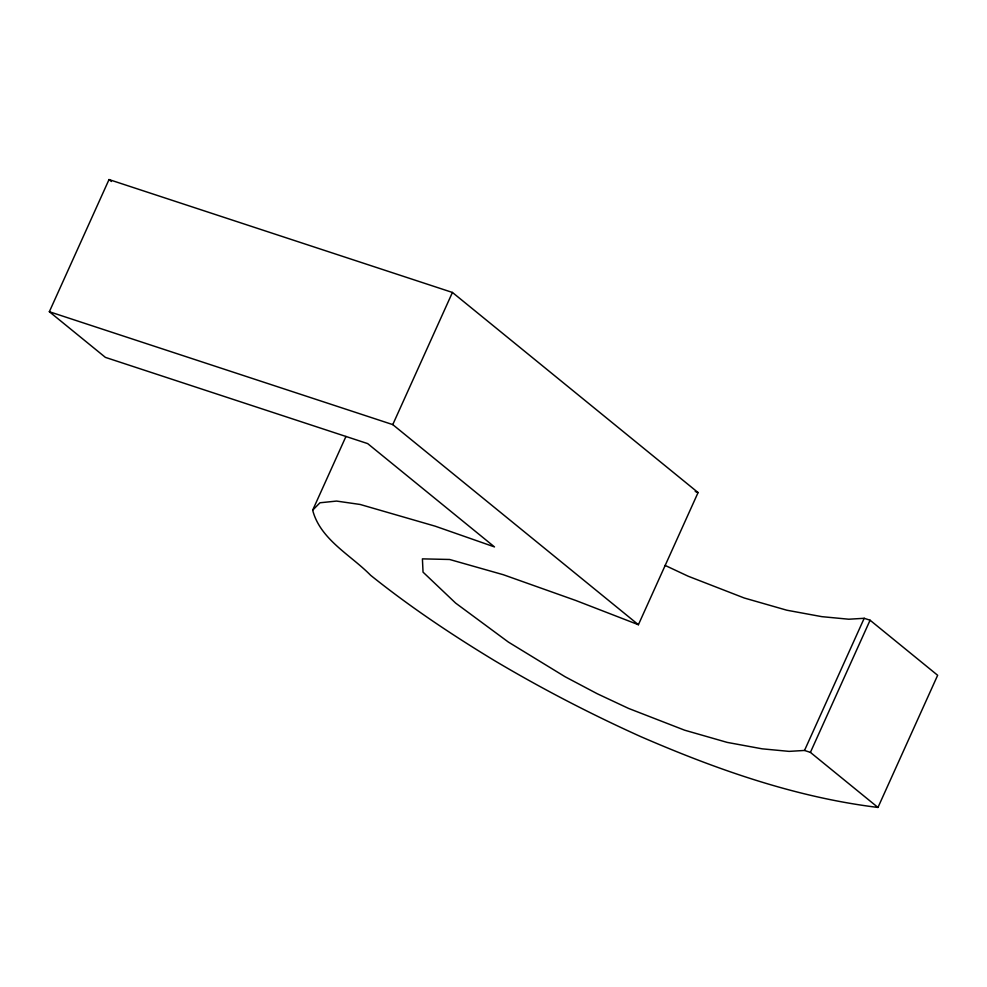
<?xml version="1.0" encoding="UTF-8"?>
<svg xmlns="http://www.w3.org/2000/svg" width="987" height="987" viewBox="0 0 987 987"><rect width="100%" height="100%" fill="white"/><g stroke="black" fill="none" stroke-linecap="round" stroke-linejoin="round"><path stroke-width="1.48" d="M877.974 807.44C795.608 797.36 716.55 769.478 640.723 736.61C590.448 713.934 541.456 688.519 494.043 660.34C451.306 634.407 409.654 606.598 370.631 575.298C350.706 554.941 320.257 539.531 312.669 510.18L319.973 502.778L336.555 501.075L360.156 504.468L435.193 526.182L494.499 546.921L367.682 443.607L105.399 357.38L49.35 311.719L109.026 179.56L452.428 292.448L698.08 492.562L638.404 624.722L575.816 600.491L503.296 574.718L449.616 559.481L422.411 558.864L423.041 572.139L455.636 603.094L508.354 642.056L565.082 676.737L597.258 693.75L628.534 708.407L684.608 730.183L727.16 742.384L762.137 748.825L789.106 751.378L804.516 750.453L810.401 752.39L877.974 807.44L937.65 675.281L870.078 620.218L864.193 618.294L848.783 619.219L821.813 616.653L786.836 610.213L744.272 598.011L688.21 576.235L665.09 565.403M312.669 510.18L345.956 436.451M638.404 624.722L392.764 424.607L452.428 292.448M804.516 750.453L864.193 618.294M810.401 752.39L870.078 620.218M49.35 311.719L392.764 424.607M695.23 491.464L698.08 492.562M109.026 179.56L111.408 181.497"/></g></svg>
